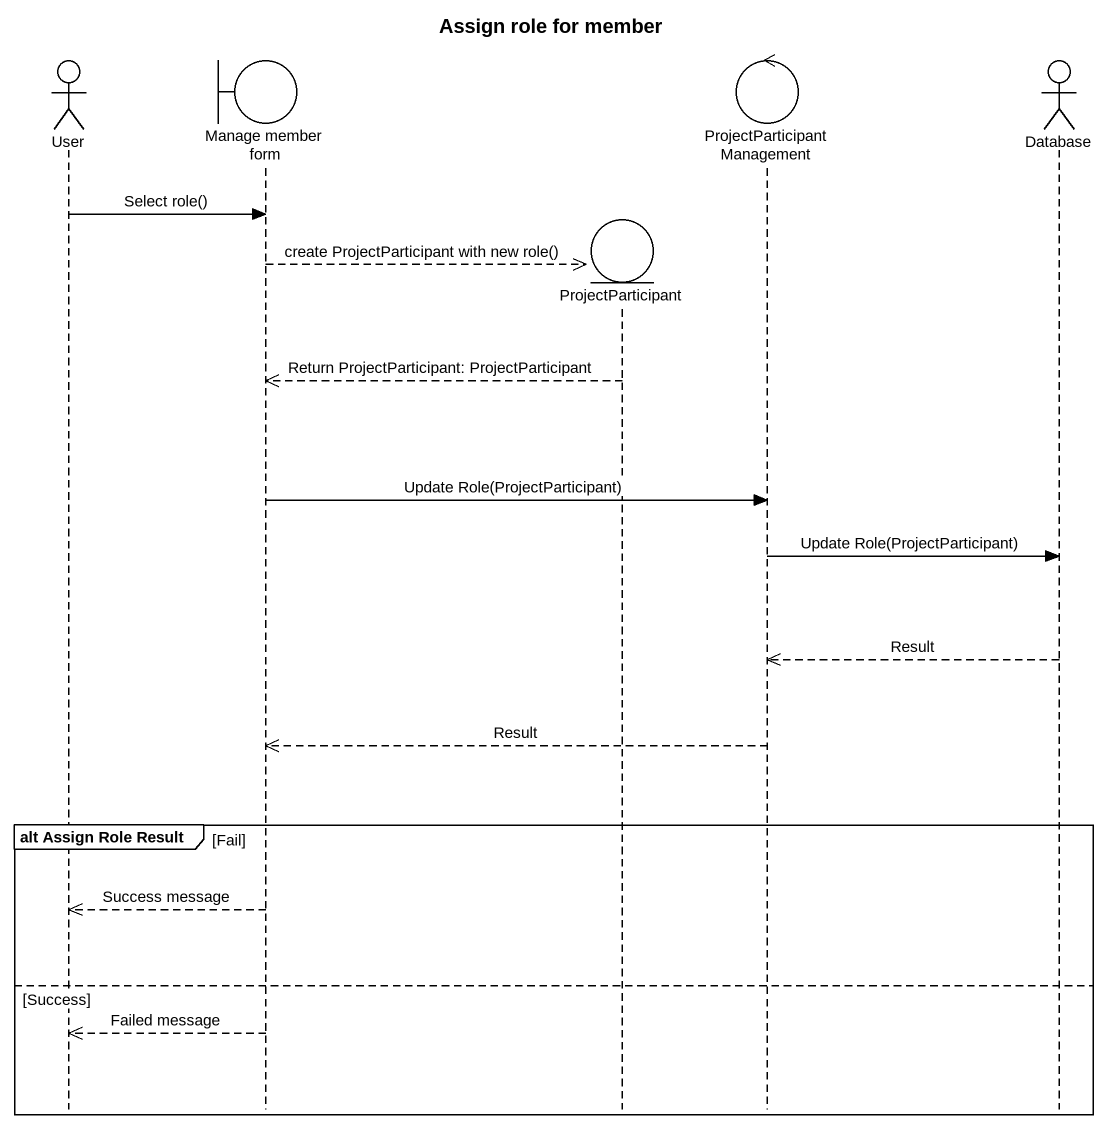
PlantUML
@startuml
title Assign role for member
hide footbox
actor User
boundary "Manage member form" as Manage_member_form
entity ProjectParticipant
control ProjectParticipantManagement
actor "Database" as Database_

User -> Manage_member_form : Select role()
Manage_member_form -->> ProjectParticipant ** : create ProjectParticipant with new role()
ProjectParticipant -->> Manage_member_form : Return ProjectParticipant: ProjectParticipant
Manage_member_form -> ProjectParticipantManagement : Update Role(ProjectParticipant)
ProjectParticipantManagement -> Database_ : Update Role(ProjectParticipant)
Database_ -->> ProjectParticipantManagement : Result
ProjectParticipantManagement -->> Manage_member_form : Result
group alt Assign Role Result [Fail]
  Manage_member_form -->> User : Success message
else Success
  Manage_member_form -->> User : Failed message
end
@enduml
